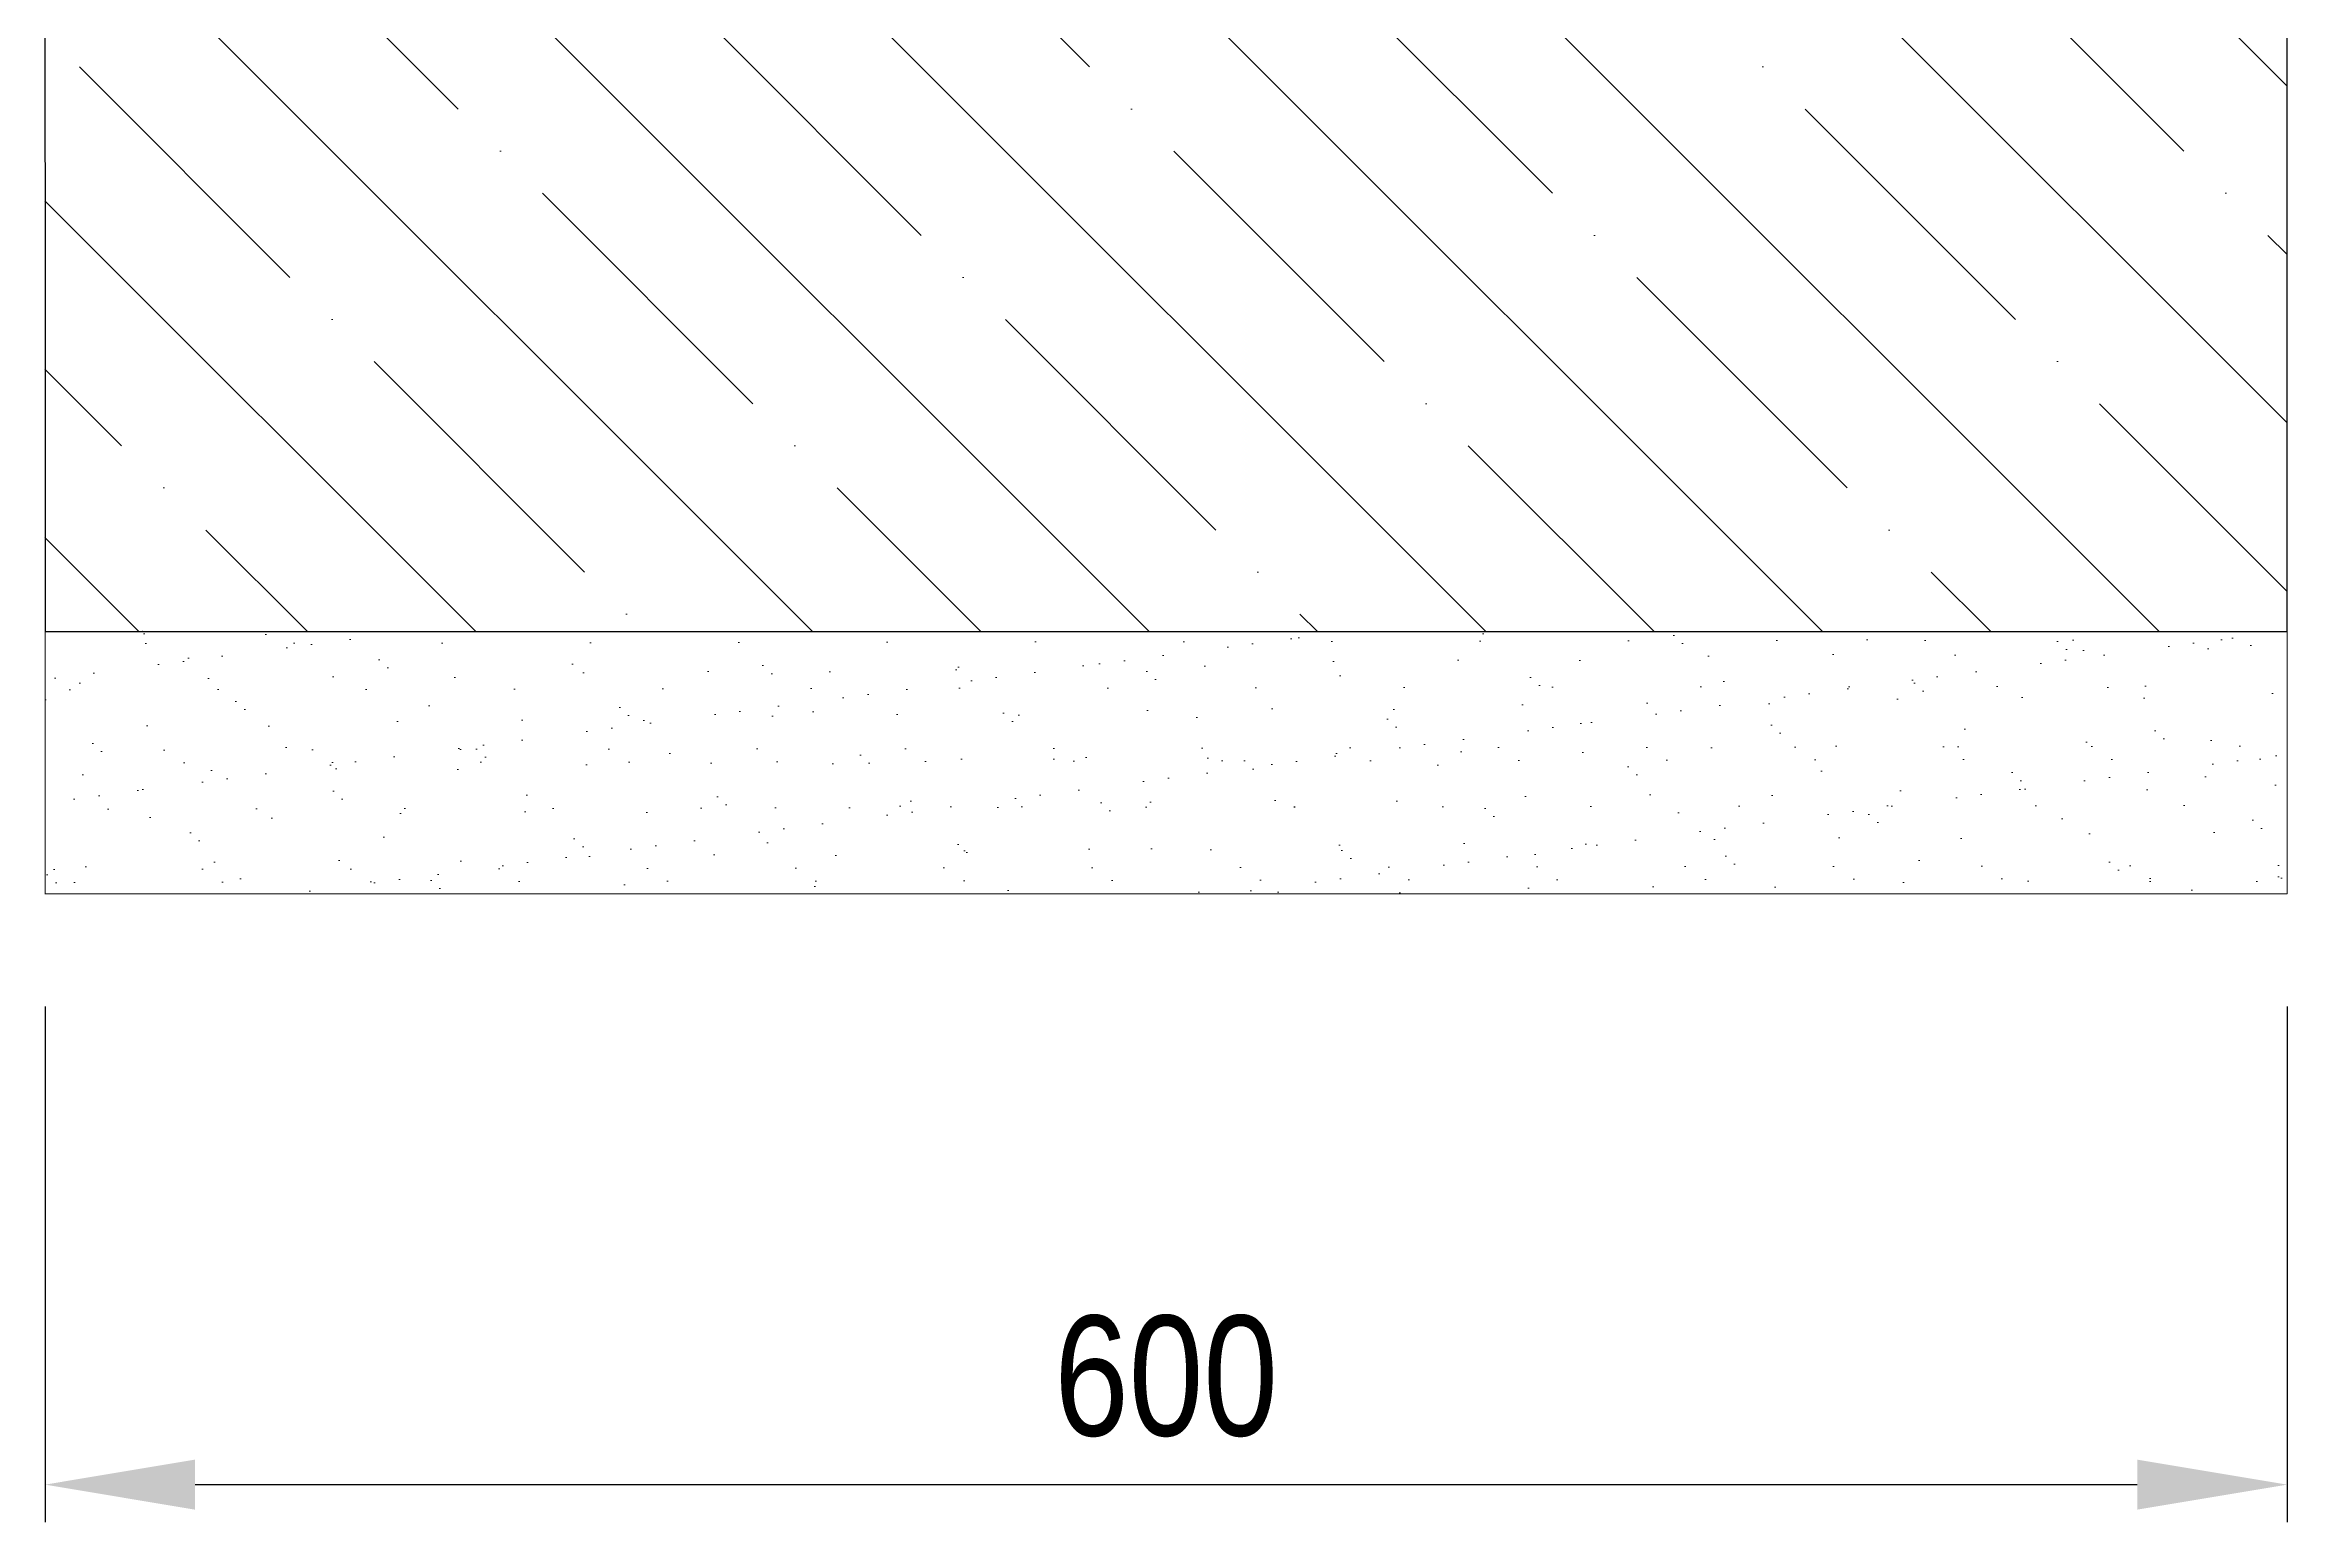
# Model space of a CAD drawing. Header units: millimetres. Extents: x 11004 to 17146, y 3085 to 7285.
# Drawn here: x 12051 to 12649, y 5023 to 5417 of the extents above; entities that cross this region are included whole.
import ezdxf

# ---------------------------------------------------------------- set-up
doc = ezdxf.new("R2010")
doc.units = ezdxf.units.MM
doc.header["$LTSCALE"] = 0.3
doc.layers.add('SRAFY', color=251, linetype='Continuous', lineweight=13)
doc.styles.add('SEACAD_Arial', font='arial.ttf', dxfattribs={"width": 0.8})
doc.dimstyles.new('ISO-25', dxfattribs={"dimtxt": 1.6, "dimasz": 2, "dimexe": 0.5, "dimexo": 1.5, "dimtad": 1, "dimdec": 0, "dimtxsty": 'SEACAD_Arial', "dimcen": 2, "dimadec": 0, "dimazin": 0, "dimtfac": 1, "dimtdec": 0, "dimtmove": 0, "dimatfit": 3, "dimfxl": 1, "dimarcsym": 0})

# ---------------------------------------------------------------- blocks, each defined once
blk = doc.blocks.new('*D142')
at = {"color": 0, "lineweight": -2, "transparency": 16777216}
for p, q in [((12051.45, 5160.09), (12051.45, 5022.63)), ((12649.49, 5160.09), (12649.49, 5022.63)), ((12091.45, 5032.63), (12609.49, 5032.63))]:
    blk.add_line(p, q, dxfattribs=at)
at = {"color": 0, "transparency": 16777216}
for points in [[(12091.45, 5039.3), (12091.45, 5025.96), (12051.45, 5032.63)], [(12609.49, 5039.3), (12609.49, 5025.96), (12649.49, 5032.63)]]:
    blk.add_solid(points, dxfattribs=at)
at = {"layer": 'Defpoints', "color": 0, "transparency": 16777216}
for p in [(12051.45, 5190.09), (12649.49, 5190.09), (12649.49, 5032.63)]:
    blk.add_point(p, dxfattribs=at)
at = {"color": 0, "transparency": 16777216, "insert": (12350.47, 5061.47), "char_height": 32, "attachment_point": 5, "style": 'SEACAD_Arial'}
blk.add_mtext('600', dxfattribs=at)

msp = doc.modelspace()

# ---------------------------------------------------------------- hatches: boundary and pattern name
at = {"layer": 'SRAFY'}
h = msp.add_hatch(dxfattribs=at)
h.set_pattern_fill('ANSI35', color=256, scale=10, angle=90)
h.set_pattern_definition([(135, (6650, 0), (-44.9013, -44.9013), []), (135, (6650, 44.9), (-44.9013, -44.9013), [79.375, -15.875, 0, -15.875])])
h.paths.add_polyline_path([(12114.41, 5510.39), (12114.41, 5260.08), (12649.49, 5260.09), (12649.49, 5510.09)])
h.paths.add_polyline_path([(12114.41, 5510.39), (12051.4, 5510.42), (12051.44, 5260.08), (12087.41, 5260.1, 2.414211), (12087.4, 5260.11, 0.414214), (12087.41, 5260.1), (12114.41, 5260.1)])
h = msp.add_hatch(dxfattribs=at)
h.set_pattern_fill('AR-SAND', color=256, scale=0.5)
h.set_pattern_definition([(37.5, (6662, 0), (-0.800016, 24.47066), [0, -19.304, 0, -21.59, 0, -20.6375]), (7.5, (6662, 0), (22.47616, 35.84126), [0, -10.414, 0, -17.399, 0, -6.6675]), (327.5, (6646.38, 0), (39.54962, 0.07186), [0, -6.35, 0, -22.86, 0, -29.845]), (317.5, (6646.38, 0), (38.17782, 11.14647), [0, -3.175, 0, -14.986, 0, -17.145])])
h.paths.add_polyline_path([(12649.49, 5190.12), (12649.49, 5260.11), (12051.44, 5260.11), (12051.43, 5190.12)])

# ---------------------------------------------------------------- linework, layer by layer
msp.add_lwpolyline([(12051.44, 5260.08), (12649.49, 5260.09), (12649.49, 5510.09), (12051.4, 5510.42)], close=True)
at = {"color": 7, "linetype": 'Continuous'}
msp.add_circle((12077.41, 5260.11), 0.01, dxfattribs=at)
at = {"layer": 'SRAFY'}
for p, q in [((12051.46, 5260.08), (12051.45, 5190.09)), ((12649.49, 5260.09), (12649.49, 5190.12)), ((12051.45, 5190.12), (12649.49, 5190.12))]:
    msp.add_line(p, q, dxfattribs=at)

# ---------------------------------------------------------------- dimensions: what is measured, and where the dimension line sits
dim = msp.add_linear_dim(base=(12649.49, 5032.63), p1=(12051.45, 5190.09), p2=(12649.49, 5190.09), dimstyle='ISO-25', override={"dimscale": 0, "dimrnd": 10})
dim.commit()
dim.dimension.update_dxf_attribs({"geometry": '*D142', "text_midpoint": (12350.47, 5032.63), "dimtype": 160})

doc.saveas('drawing.dxf')
